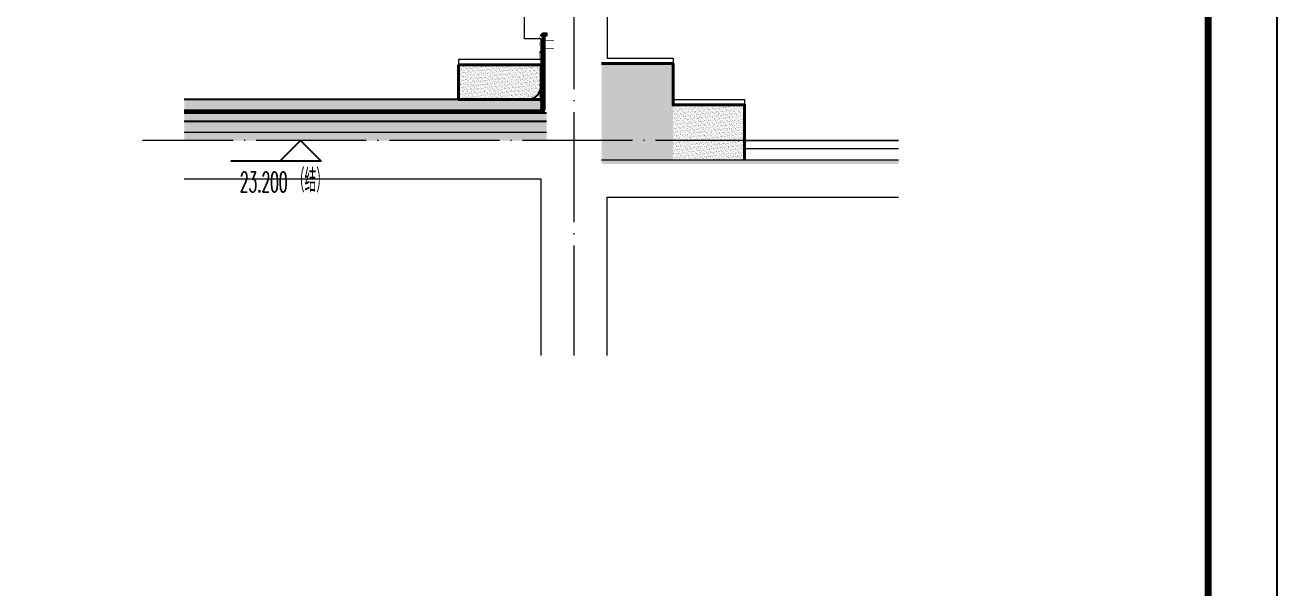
# Model space of a CAD drawing. Extents: x -518115 to 790560, y -210384 to 1628073.
# Drawn here: x 686027 to 690580, y -158326 to -156280 of the extents above; entities that cross this region are included whole.
import ezdxf

# ---------------------------------------------------------------- set-up
doc = ezdxf.new("R2010")
doc.units = 0
doc.header["$LTSCALE"] = 1000
doc.header["$MEASUREMENT"] = 0
doc.linetypes.add('DASH', pattern=[0.35, 0.25, -0.1])
doc.linetypes.add('DOTE', pattern=[2.4200000000000004, 2, -0.2, 0.02, -0.2])
for name, color, linetype in [('3-屋面构造层', 157, 'Continuous'), ('DIM_ELEV', 3, 'Continuous'), ('SURFACE', 6, 'Continuous'), ('图框', 140, 'Continuous'), ('看线', 251, 'Continuous'), ('立面-看线', 251, 'Continuous')]:
    doc.layers.add(name, color=color, linetype=linetype)
for name, color, linetype, lineweight in [('DOTE', 19, 'DOTE', 9), ('PUB_HATCH', 8, 'Continuous', 9), ('WALL', 9, 'Continuous', 40), ('内粉刷', 37, 'Continuous', 9)]:
    doc.layers.add(name, color=color, linetype=linetype, lineweight=lineweight)
doc.layers.add('yichutu', color=7, linetype='Continuous', true_color=0xffffff, plot=False)
doc.styles.add('_TCH_DIM', font='SIMPLEX.shx', dxfattribs={"width": 0.7, "bigfont": 'GBCBIG.shx'})

# ---------------------------------------------------------------- blocks, each defined once
blk = doc.blocks.new('yct-1051-594-26275-14850-25-1002.0')
at = {"layer": 'yichutu', "color": 7, "true_color": 0xffffff}
blk.add_lwpolyline([(0, 0), (0, 14850), (26275, 14850), (26275, 0)], close=True, dxfattribs=at)
blk = doc.blocks.new('GFDDDDRG')
at = {"layer": '图框'}
blk.add_lwpolyline([(923309.7791572664, -107436.9617041193), (923309.7791572663, -159999.4617041193), (893609.7791572664, -159999.4617041193), (893609.7791572665, -107436.9617041193)], close=True, dxfattribs=at)
blk.add_lwpolyline([(923309.7791572664, -107436.9617041193), (923309.7791572663, -159999.4617041193), (893609.7791572664, -159999.4617041193), (893609.7791572665, -107436.9617041193)], close=True, dxfattribs=at)
at = {"layer": '图框', "const_width": 50}
blk.add_lwpolyline([(894109.7791572664, -159499.4617041193), (922809.7791572663, -159499.4617041193), (922809.7791572664, -108686.9617041193), (894109.7791572665, -108686.9617041193)], close=True, dxfattribs=at)
blk = doc.blocks.new('FGHFG4334GDFGDFFGGGGGGDFG4G')
at = {"layer": 'SURFACE', "const_width": 2.25}
for points in [[(46.50594613142312, -2.328306436538696e-10), (0, 0)], [(46.50594613142312, -27.64099938771687), (0, -27.64099938748404)]]:
    blk.add_lwpolyline(points, dxfattribs=at)
at = {"layer": 'SURFACE', "const_width": 1.5}
blk.add_lwpolyline([(46.50594613142312, 17.19615260045975, -0.9999999995343386), (46.50594613142312, 5.196152600459754), (46.50594613142312, -6.803847399540246, -0.9999999995343386), (46.50594613142312, -18.80384739954025), (46.50594613142312, -36.80384739954025), (52.50594613142312, -47.99999982025474), (52.50594613188878, -72.80384739907458)], format="xyb", dxfattribs=at)

msp = doc.modelspace()

# ---------------------------------------------------------------- hatches: boundary and pattern name
at = {"layer": '3-屋面构造层'}
h = msp.add_hatch(dxfattribs=at)
h.set_pattern_fill('隔热材料01', color=256, scale=7.692307726157686, style=0)
h.set_pattern_definition([(270, (-1290986.080796787, -1042599.795316617), (3.846153863078843, -7.065270026171597e-16), [0.3859807709292772, -3.460173092149565]), (270, (-1290988.962239108, -1042599.795316617), (3.846153863078843, -7.065270026171597e-16), [0.3859807709292772, -3.460173092149565]), (90, (-1290986.999796791, -1042602.405239706), (-3.846153863078843, 2.355090008723865e-16), [0.3859807709292772, -3.460173092149565]), (90, (-1290988.043258335, -1042602.405239706), (-3.846153863078843, 2.355090008723865e-16), [0.3859807709292772, -3.460173092149565]), (180, (-1290985.597508323, -1042603.023355093), (-4.710180017447732e-16, -3.846153863078842), [3.848019247702437, 0.001865384623593239]), (135, (-1290986.671142944, -1042602.830374323), (2.135044287520562e-16, 3.846144174701212), [0.32830769375241, -5.110980791721634]), (116.56505, (-1290983.057142928, -1042602.598220476), (8.679276333293947e-06, 3.846148741623309), [0.2157692317187194, -8.38450003689584]), (116.56505, (-1290986.903296791, -1042602.598220476), (8.679276333293947e-06, 3.846148741623309), [0.2157692317187194, -8.38450003689584]), (153.43495, (-1290982.43902754, -1042603.023355093), (-8.6792763309454e-06, 3.846148741623309), [0.431538463437446, -8.16873080517726]), (153.43495, (-1290986.285181404, -1042603.023355093), (-8.6792763309454e-06, 3.846148741623309), [0.431538463437446, -8.16873080517726]), (63.43495000000001, (-1290983.153642928, -1042602.019258935), (-8.67927633286694e-06, 3.846148741623309), [2.054923085965763, -6.545346182648943]), (63.43495000000001, (-1290986.999796791, -1042602.019258935), (-8.67927633286694e-06, 3.846148741623309), [2.054923085965763, -6.545346182648943]), (116.56505, (-1290982.234642924, -1042599.795316617), (8.679276333293947e-06, 3.846148741623309), [0.2157692317187194, -8.38450003689584]), (116.56505, (-1290986.080796787, -1042599.795316617), (8.679276333293947e-06, 3.846148741623309), [0.2157692317187194, -8.38450003689584]), (135, (-1290986.177296788, -1042599.602335847), (2.135044287520562e-16, 3.846144174701212), [0.32830769375241, -5.110980791721634]), (153.43495, (-1290982.563296772, -1042599.370182), (-8.6792763309454e-06, 3.846148741623309), [0.431538463437446, -8.16873080517726]), (153.43495, (-1290986.409450635, -1042599.370182), (-8.6792763309454e-06, 3.846148741623309), [0.431538463437446, -8.16873080517726]), (45, (-1290988.865739107, -1042599.602335847), (2.135044287520562e-16, 3.846144174701212), [0.3283076937524101, -5.110980791721635]), (63.43495000000001, (-1290985.116085245, -1042599.795316617), (-8.67927633286694e-06, 3.846148741623309), [0.215769231718723, -8.384500036895982]), (63.43495000000001, (-1290988.962239108, -1042599.795316617), (-8.67927633286694e-06, 3.846148741623309), [0.215769231718723, -8.384500036895982]), (26.56504999999998, (-1290984.787450628, -1042599.370182), (8.67927633286694e-06, 3.846148741623309), [0.4315384634374462, -8.168730805177264]), (26.56504999999998, (-1290988.633604491, -1042599.370182), (8.67927633286694e-06, 3.846148741623309), [0.4315384634374462, -8.168730805177264]), (116.56505, (-1290984.197104471, -1042602.019258935), (8.679276333293947e-06, 3.846148741623309), [2.054923085965728, -6.545346182648828]), (116.56505, (-1290988.043258335, -1042602.019258935), (8.679276333293947e-06, 3.846148741623309), [2.054923085965728, -6.545346182648828]), (45, (-1290988.371892951, -1042602.830374323), (2.135044287520562e-16, 3.846144174701212), [0.3283076937524101, -5.110980791721635]), (63.43495000000001, (-1290984.293585241, -1042602.598220476), (-8.67927633286694e-06, 3.846148741623309), [0.215769231718723, -8.384500036895982]), (63.43495000000001, (-1290988.139739104, -1042602.598220476), (-8.67927633286694e-06, 3.846148741623309), [0.215769231718723, -8.384500036895982]), (26.56504999999998, (-1290984.911719859, -1042603.023355093), (8.67927633286694e-06, 3.846148741623309), [0.4315384634374462, -8.168730805177264]), (26.56504999999998, (-1290988.757873722, -1042603.023355093), (8.67927633286694e-06, 3.846148741623309), [0.4315384634374462, -8.168730805177264])])
edge = h.paths.add_edge_path()
edge.add_arc((687913.2319088021, -156319.5210745025), 9.230769271389224, 90.00000000232131, 180.0000000023213, ccw=False)
edge.add_line((687913.2319088016, -156310.2903052311), (687924.0011396181, -156310.2903052307))
edge.add_line((687924.0011396181, -156310.2903052307), (687924.0011396186, -156319.5210745021))
edge.add_line((687924.0011396186, -156319.5210745022), (687904.0011395306, -156319.521074503))
h = msp.add_hatch(dxfattribs=at)
h.set_pattern_fill('混凝土', color=256, scale=5, angle=-1.145762838157291, style=0)
h.set_pattern_definition([(48.85423716184272, (-1373747.56521047, -1086691.65599667), (35.79309909095693, -3.854096189547981), [3.75, -41.25]), (353.8542371618427, (-1373747.56521047, -1086691.65599667), (-6.184137843051141, 37.74081061115472), [3, -33]), (99.30563716184271, (-1373744.582452303, -1086691.977171122), (29.60898742232837, 33.88669106072903), [3.1870095, -35.0571056]), (45.0384371618427, (-1373747.365250458, -1086681.65799607), (53.18589730100116, -9.341323687111705), [5.625, -61.875]), (95.4898371618427, (-1373742.933092859, -1086682.436442492), (47.69771455917247, 47.76167945863907), [4.780514399999999, -52.58565]), (350.0384371618427, (-1373747.365250458, -1086681.65799607), (47.69767727589946, 47.76171671284821), [4.5, -49.5]), (19.85423716184271, (-1373742.416240162, -1086684.257476226), (29.43684693449651, -20.72370725831586), [3.75, -41.25]), (324.8542371618427, (-1373742.416240162, -1086684.257476226), (12.88833923098379, 36.00698624317217), [3, -33]), (70.30563716184272, (-1373739.963170683, -1086685.984453398), (42.32519773256788, 15.28324586336042), [3.187009499999982, -35.0571055999997]), (36.35423716184271, (-1373747.56521047, -1086691.65599667), (0.940698498801122, 16.62920732730076), [0, -32.59999999999999, 0, -33.5, 0, -33.125]), (6.354237161842708, (-1373747.56521047, -1086691.65599667), (13.5451798188694, 19.45362572053069), [0, -19.09999999999985, 0, -31.84999999999985, 0, -12.62499999999993]), (326.3542371618427, (-1373758.712981139, -1086691.433041257), (26.66323482308004, -1.661233809339271), [0, -12.5, 0, -39, 0, -51.75]), (316.3542371618427, (-1373763.711981439, -1086691.333061251), (29.25356332174018, 4.421178799928506), [0, -16.25, 0, -25.9, 0, -36.75])])
h.paths.add_polyline_path([(686605.7185557395, -156590.2903053804), (686605.7185557395, -156550.2903053804), (687904.0011409136, -156550.2903053768), (687904.0011379818, -156590.2903053768)])
h = msp.add_hatch(dxfattribs=at)
h.set_pattern_fill('隔热材料03', color=256, scale=12.5, style=0)
h.set_pattern_definition([(113.5779999999999, (-1791403.41081714, -668286.9269531621), (-0.008692621387955055, 6.269962076307432), [1.075, -0.5693124999999999, 2.837499999999999, -0.5693124999999999, 1.075, -0.6824999999999999]), (66.42000000000002, (-1791401.77375464, -668286.9269531621), (2.72778785077741, 6.042481274070449e-05), [1.075, -0.5693125, 2.840375, -0.5693125, 1.075, -0.6825]), (180, (-1791401.77375464, -668286.9269531621), (0, 6.25), [1.636625, -1.0910625]), (180, (-1791403.137629641, -668281.3019531621), (0, 6.25), [1.636625, -1.0910625]), (90, (-1791401.342067141, -668285.9378281622), (2.727749999999999, 1.670265153187096e-16), [0.5217499999999999, -5.728250000000001]), (90, (-1791402.70594214, -668282.8128281622), (2.727749999999999, 1.670265153187096e-16), [0.5217499999999999, -5.728250000000001]), (90, (-1791403.842067141, -668285.9378281622), (2.727749999999999, 1.670265153187096e-16), [0.5217499999999999, -5.728250000000001]), (90, (-1791405.20594214, -668282.8128281622), (2.727749999999999, 1.670265153187096e-16), [0.5217499999999999, -5.728250000000001])])
edge = h.paths.add_edge_path()
edge.add_line((687910.2511401899, -156550.2903056339), (687910.2511394477, -156586.244852616))
edge.add_arc((687904.0011394477, -156586.2448524685), 6.250000000116417, -89.9999999966115, -1.3498428188540856e-06, ccw=False)
edge.add_line((687904.0011394477, -156592.4948524687), (687904.0011394577, -156550.2903056324))
edge.add_line((687904.0011394579, -156550.2903056323), (687910.251139549, -156550.2903056335))
h = msp.add_hatch(dxfattribs=at)
h.set_pattern_fill('焦渣矿渣', color=256, scale=4, angle=-1.145762838157291, style=0)
h.set_pattern_definition([(358.8542371618427, (-1373747.56521047, -1086681.65599667), (8.27546507245746, 13.69326162148875), [1.6, -14.4]), (298.8542371618427, (-1373747.56521047, -1086681.65599667), (15.99644496110448, -0.320132170134613), [1.6, -14.4]), (238.8542371618427, (-1373745.965530375, -1086681.687990272), (7.720979888647015, -14.01339379162337), [1.6, -14.4]), (268.8542371618427, (-1373741.166490087, -1086681.783971078), (15.8368329500859, -8.318336499028739), [2.4, -11.456]), (268.8542371618427, (-1373739.566809991, -1086681.81596468), (15.8368329500859, -8.318336499028739), [2.4, -11.456]), (268.8542371618427, (-1373737.967129895, -1086681.847958282), (15.8368329500859, -8.318336499028739), [2.4, -11.456])])
h.paths.add_polyline_path([(686605.7185557395, -156630.2903053788), (686605.7185557393, -156600.2900325683), (687923.9958895812, -156600.2900325646), (687923.9958866487, -156630.290305375)])
h = msp.add_hatch(dxfattribs=at)
h.set_pattern_fill('加气混凝土', color=256, scale=5, style=0)
h.set_pattern_definition([(0, (-1373729.865210471, -1086709.95599667), (30, 60), [0, -60]), (0, (-1373764.965210471, -1086718.05599667), (30, 60), [0, -60]), (0, (-1373745.465210471, -1086718.65599667), (30, 60), [0, -60]), (0, (-1373724.165210471, -1086700.95599667), (30, 60), [0, -60]), (0, (-1373749.06521047, -1086721.65599667), (30, 60), [0, -60]), (0, (-1373718.165210471, -1086663.15599667), (30, 60), [0, -60]), (0, (-1373736.465210471, -1086667.95599667), (30, 60), [0, -60]), (0, (-1373726.865210471, -1086675.45599667), (30, 60), [0, -60]), (0, (-1373775.765210471, -1086676.65599667), (30, 60), [0, -60]), (0, (-1373746.365210471, -1086679.35599667), (30, 60), [0, -60]), (0, (-1373757.765210471, -1086694.65599667), (30, 60), [0, -60]), (0, (-1373757.165210471, -1086717.15599667), (30, 60), [0, -60]), (0, (-1373734.665210471, -1086719.55599667), (30, 60), [0, -60]), (0, (-1373718.165210471, -1086693.15599667), (30, 60), [0, -60]), (0, (-1373774.265210471, -1086702.45599667), (30, 60), [0, -60]), (0, (-1373769.165210471, -1086692.25599667), (30, 60), [0, -60]), (0, (-1373745.765210471, -1086696.45599667), (30, 60), [0, -60]), (0, (-1373754.165210471, -1086705.15599667), (30, 60), [0, -60]), (0, (-1373758.965210471, -1086685.35599667), (30, 60), [0, -60]), (0, (-1373751.465210471, -1086662.85599667), (30, 60), [0, -60]), (0, (-1373771.865210471, -1086715.05599667), (30, 60), [0, -60]), (0, (-1373738.865210471, -1086675.15599667), (30, 60), [0, -60]), (0, (-1373766.765210471, -1086674.25599667), (30, 60), [0, -60]), (0, (-1373771.56521047, -1086666.45599667), (30, 60), [0, -60]), (130.601294, (-1373721.850924671, -1086681.94171107), (-149.9999983430985, 180.0000007869767), [2.6341554, -1103.7111]), (18.4349488, (-1373726.13663887, -1086680.79885387), (149.999999446807, 59.99999955732223), [2.710524, -376.76279]), (90, (-1373726.13663887, -1086683.37028227), (30, 60), [2.5714284, -117.428565]), (161.565051, (-1373723.56521047, -1086684.22742547), (-150.0000007552608, 59.99999552724113), [2.710524, -376.76279]), (53.1301023, (-1373723.56521047, -1086684.22742547), (30.00000005671201, 59.99999997164399), [2.857143, -297.14285]), (135, (-1373721.27949607, -1086714.79884867), (-30.00000362661431, 59.99999593952013), [2.424366, -167.28126]), (45, (-1373724.70806767, -1086714.79884867), (29.9999998082377, 59.99999975789676), [2.424366, -167.28126]), (135, (-1373722.993781871, -1086716.51313867), (-30.00000362661431, 59.99999593952013), [2.424366, -167.28126]), (45, (-1373722.993781871, -1086716.51313867), (29.9999998082377, 59.99999975789676), [2.424366, -167.28126]), (116.565051, (-1373750.13663647, -1086674.51313927), (-5.219298673253547e-06, 119.9999967353521), [3.194382599999982, -63.88764999999971]), (180, (-1373751.565206471, -1086671.65599687), (-29.99999999999999, 60), [3.4285716, -56.571425]), (63.43494880000001, (-1373756.42235047, -1086674.51313927), (2.716145353076627e-07, 119.9999994186336), [3.1943826, -63.88765]), (116.565051, (-1373754.99378047, -1086677.37028227), (-5.219298673253547e-06, 119.9999967353521), [3.194382599999982, -63.88764999999971]), (0, (-1373754.99378047, -1086677.37028227), (30, 60), [3.4285716, -56.571425]), (63.43494880000001, (-1373751.565206471, -1086677.37028227), (2.716145353076627e-07, 119.9999994186336), [3.1943826, -63.88765]), (107.102728, (-1373727.565210671, -1086694.79885067), (-89.99999655924546, 300.0000004840144), [3.8861346, -1628.29025]), (143.972626, (-1373728.708067871, -1086691.08456807), (-569.999992773809, 419.9999995246334), [3.8861346, -812.202]), (180, (-1373731.85092487, -1086688.79885367), (-29.99999999999999, 60), [3.7142856, -56.28571]), (36.02737329999999, (-1373738.708067471, -1086691.08456807), (569.9999957876589, 419.9999954722194), [3.886134599999982, -812.2019999999953]), (71.5650511, (-1373739.850924671, -1086694.51313667), (90.00000046203284, 299.999999483479), [3.6140316, -375.85928]), (107.102728, (-1373738.708067471, -1086698.22742467), (-89.99999655924546, 300.0000004840144), [3.8861346, -1628.29025]), (143.972626, (-1373735.56521047, -1086700.51313667), (-569.999992773809, 419.9999995246334), [3.8861346, -812.202]), (0, (-1373735.56521047, -1086700.51313667), (30, 60), [3.7142856, -56.28571]), (36.02737329999999, (-1373731.85092487, -1086700.51313667), (569.9999957876589, 419.9999954722194), [3.886134599999982, -812.2019999999953]), (71.5650511, (-1373728.708067871, -1086698.22742467), (90.00000046203284, 299.999999483479), [3.6140316, -375.85928]), (150.255118, (-1373726.99378207, -1086666.79885407), (-90.00000021301362, 59.99999925650194), [2.303502, -481.43196]), (90, (-1373728.993781871, -1086667.94171067), (30, 60), [2.2857144, -117.714275]), (29.7448813, (-1373728.993781871, -1086667.94171067), (90.00000005300183, 59.99999971978212), [2.303502, -481.43196]), (116.565051, (-1373740.993781871, -1086709.37028267), (-5.219298673253547e-06, 119.9999967353521), [3.194382599999982, -63.88764999999971]), (168.690067, (-1373742.422353071, -1086706.51313667), (-270.00000020031, 59.99999849441089), [2.9137254, -608.96855]), (41.18592510000001, (-1373747.56521047, -1086707.94170667), (749.9999954558657, 659.9999942288417), [3.0371844, -1272.5802]), (90, (-1373747.56521047, -1086710.79885267), (30, 60), [2.857143, -117.14285]), (138.814074, (-1373745.27949607, -1086712.79885067), (-749.9999866690214, 660.0000042036299), [3.0371844, -1272.5802]), (16.6992442, (-1373745.27949607, -1086712.79885067), (989.999992551639, 299.9999968578065), [2.982945, -1249.85375]), (60.9453959, (-1373742.422353071, -1086711.94170867), (29.99999992038756, 59.99999946927048), [2.9416086, -1232.53395]), (109.983106, (-1373766.13663847, -1086684.22742547), (-150.0000005649931, 419.9999988885021), [3.344200199999981, -1401.21974999999]), (155.556045, (-1373767.27949447, -1086681.08456787), (-390.0000014866058, 179.9999962602965), [3.4522986, -1446.51315]), (24.4439547, (-1373773.56520847, -1086681.08456787), (390.0000001945477, 179.9999991342401), [3.4522986, -1446.51315]), (70.01689340000001, (-1373774.708064471, -1086684.22742547), (150.0000004522143, 419.9999989580724), [3.3442002, -1401.21975]), (109.983106, (-1373773.56520847, -1086687.37028247), (-150.0000005649931, 419.9999988885021), [3.344200199999981, -1401.21974999999]), (160.016893, (-1373770.422348471, -1086688.51313967), (-150.0000000881629, 59.99999726666744), [3.3442002, -698.93775]), (19.9831065, (-1373770.422348471, -1086688.51313967), (149.9999991764409, 59.99999990480279), [3.3442002, -698.93775]), (70.01689340000001, (-1373767.27949447, -1086687.37028247), (150.0000004522143, 419.9999989580724), [3.3442002, -1401.21975]), (122.005383, (-1373743.85092487, -1086689.65599687), (-30.000004026147, 59.99999693707862), [2.6954232, -563.3434000000001]), (18.4349488, (-1373747.85092447, -1086688.22742507), (149.999999446807, 59.99999955732223), [2.710524, -376.76279]), (90, (-1373747.85092447, -1086690.79885407), (30, 60), [2.5714284, -117.428565]), (161.565051, (-1373745.27949607, -1086691.65599667), (-150.0000007552608, 59.99999552724113), [2.710524, -376.76279]), (54.46232220000002, (-1373745.27949607, -1086691.65599667), (209.9999996957259, 299.9999995506066), [2.457807, -1029.82115]), (116.565051, (-1373761.27949447, -1086704.22742467), (-5.219298673253547e-06, 119.9999967353521), [3.194382599999982, -63.88764999999971]), (180, (-1373762.708064471, -1086701.37027867), (-29.99999999999999, 60), [3.142857, -56.85714]), (59.0362434, (-1373767.56520847, -1086704.22742467), (30.00000009765315, 59.99999970877774), [3.331972799999981, -696.3821999999951]), (120.963756, (-1373765.85092447, -1086707.08456467), (-30.00000409979644, 59.99999724465997), [3.3319728, -696.3821999999999]), (0, (-1373765.85092447, -1086707.08456467), (30, 60), [3.142857, -56.85714]), (63.43494880000001, (-1373762.708064471, -1086707.08456467), (2.716145353076627e-07, 119.9999994186336), [3.1943826, -63.88765])])
h.paths.add_polyline_path([(687924.001139464, -156700.2903053455), (686605.7185557402, -156700.290579609), (686605.718555739, -156670.2903067986), (687924.0011409292, -156670.2901455033)])
at = {"layer": '立面-看线'}
h = msp.add_hatch(dxfattribs=at)
h.set_pattern_fill('碎沙', color=256, scale=4)
h.set_pattern_definition([(37.50000000000001, (-113009.2387119456, -541784.5761501219), (-0.32000625919681, 9.788264746586847), [0, -7.7216, 0, -8.636000000000001, 0, -8.255]), (7.499999999999999, (-113009.2387119456, -541784.5761501219), (8.990465662760052, 14.33650201136708), [0, -4.1656, 0, -6.9596, 0, -2.667]), (327.5, (-113015.4871119456, -541784.5761501219), (15.81984740482916, 0.028743693570914), [0, -2.54, 0, -9.144, 0, -11.938]), (317.5, (-113015.4871119456, -541784.5761501219), (15.27112904944595, 4.458586465144325), [0, -1.27, 0, -5.9944, 0, -6.858])])
edge = h.paths.add_edge_path()
edge.add_line((688384.001089272, -156770.2902433423), (688384.0011645249, -156420.2903051342))
edge.add_line((688384.0011645249, -156420.2903051342), (688124.0011143916, -156420.2903048321))
edge.add_line((688124.0011394582, -156425.2903049832), (688124.001089268, -156750.2903052629))
edge.add_line((688124.0010892696, -156770.2902433103), (688383.2272678465, -156770.2902433423))
h = msp.add_hatch(dxfattribs=at)
h.set_pattern_fill('碎沙', color=256, scale=4)
h.set_pattern_definition([(37.50000000000001, (-113449.2387118264, -541862.2428163928), (-0.32000625919681, 9.788264746586847), [0, -7.7216, 0, -8.636000000000001, 0, -8.255]), (7.499999999999999, (-113449.2387118264, -541862.2428163928), (8.990465662760052, 14.33650201136708), [0, -4.1656, 0, -6.9596, 0, -2.667]), (327.5, (-113455.4871118264, -541862.2428163928), (15.81984740482916, 0.028743693570914), [0, -2.54, 0, -9.144, 0, -11.938]), (317.5, (-113455.4871118264, -541862.2428163928), (15.27112904944595, 4.458586465144325), [0, -1.27, 0, -5.9944, 0, -6.858])])
h.paths.add_polyline_path([(687904.0011395771, -156550.2903056337), (687904.0012399616, -156425.2814268996), (687604.0011897938, -156425.2814267486), (687604.0010893602, -156550.2903055301)])
h = msp.add_hatch(dxfattribs=at)
h.set_pattern_fill('碎沙', color=256, scale=4)
h.set_pattern_definition([(37.50000000000001, (-112669.2387119456, -542023.9094818138), (-0.32000625919681, 9.788264746586847), [0, -7.7216, 0, -8.636000000000001, 0, -8.255]), (7.499999999999999, (-112669.2387119456, -542023.9094818138), (8.990465662760052, 14.33650201136708), [0, -4.1656, 0, -6.9596, 0, -2.667]), (327.5, (-112675.4871119456, -542023.9094818138), (15.81984740482916, 0.028743693570914), [0, -2.54, 0, -9.144, 0, -11.938]), (317.5, (-112675.4871119456, -542023.9094818138), (15.27112904944595, 4.458586465144325), [0, -1.27, 0, -5.9944, 0, -6.858])])
h.paths.add_polyline_path([(688644.0011394679, -156770.2902433225), (688644.0011519872, -156570.2903049822), (688384.0011394584, -156570.2903049831), (688384.0010390974, -156770.290243285)])
h = msp.add_hatch(dxfattribs=at)
h.set_pattern_fill('HONEY', color=256, scale=7)
h.set_pattern_definition([(0, (-2090648.839024426, -1458223.922701415), (16.66875, 9.623705), [11.1125, -22.225]), (120, (-2090648.839024426, -1458223.922701415), (-16.66874800852732, 9.623708449331868), [11.11249999999994, -22.22499999999988]), (59.99999999999999, (-2090648.839024426, -1458223.922701415), (1.991472681428519e-06, 19.24741344933186), [-22.225, 11.1125])])
h.paths.add_polyline_path([(687924.0011394621, -156670.2904182775), (686605.718557207, -156670.290579609), (686605.718554272, -156630.2902392875), (687924.0011379932, -156630.2900779558)])
h = msp.add_hatch(dxfattribs=at)
h.set_pattern_fill('HONEY', color=256, scale=7)
h.set_pattern_definition([(0, (-113225.2679995281, -542147.2427031011), (16.66875, 9.623705), [11.1125, -22.225]), (120, (-113225.2679995281, -542147.2427031011), (-16.66874800852732, 9.623708449331868), [11.11249999999997, -22.22499999999994]), (59.99999999999999, (-113225.2679995281, -542147.2427031011), (1.991472681428519e-06, 19.24741344933186), [-22.225, 11.1125])])
h.paths.add_polyline_path([(689204.0025927954, -156785.2902433811), (689204.0025963149, -156770.2902433099), (688124.0011393334, -156770.290243362), (688124.0011393334, -156785.2902433812)])

# ---------------------------------------------------------------- linework, layer by layer
at = {"layer": '3-屋面构造层'}
for p, q in [((687910.2511402933, -156550.2903056339), (686605.7185557393, -156550.2903056097)), ((687904.0011394474, -156550.2903056323), (687904.0011394477, -156592.4948524687)), ((687904.0124527971, -156590.2903053757), (686605.7185557393, -156590.2903053785)), ((687923.9958881146, -156600.2900208439), (686605.7185557393, -156600.2900497801)), ((687923.9958881157, -156630.2900208439), (686605.7185557393, -156630.2900497801))]:
    msp.add_line(p, q, dxfattribs=at)
at = {"layer": '3-屋面构造层', "color": 251, "linetype": 'DASH', "ltscale": 0.05, "true_color": 0x636466, "const_width": 2.5}
for points in [[(687789.0013099575, -156597.4948524733), (687904.0011394481, -156597.4948524687, 0.4142135554582514), (687915.2511394477, -156586.2448527337), (687915.2511412808, -156319.5210744875)], [(687789.0013099575, -156593.7448524733), (687904.0011394479, -156593.7448524687, 0.4142135554582916), (687911.5011394477, -156586.2448526455), (687911.5011412808, -156319.5210743993)]]:
    msp.add_lwpolyline(points, format="xyb", dxfattribs=at)
at = {"layer": '3-屋面构造层', "color": 251, "true_color": 0x636466}
for points in [[(687789.0013099575, -156596.2448524733), (687904.0011394481, -156596.2448524687, 0.4142135554582615), (687914.0011394477, -156586.2448527043), (687914.0011412808, -156319.5210744579), (687916.5011412808, -156319.5210745171), (687916.5011394477, -156586.2448527632, -0.4142135554609713), (687904.0011394481, -156598.7448524687), (687789.0013099577, -156598.7448524733)], [(687789.0013099575, -156592.4948524733), (687904.0011394477, -156592.4948524687, 0.4142135554583157), (687910.2511394477, -156586.2448526159), (687910.2511412808, -156319.5210743697)], [(687789.0013099575, -156594.9948524733), (687904.0011394479, -156594.9948524687, 0.4142135554582744), (687912.7511394477, -156586.2448526748), (687912.7511412808, -156319.5210744286)]]:
    msp.add_lwpolyline(points, format="xyb", dxfattribs=at)
at = {"layer": '3-屋面构造层', "ltscale": 0.8}
msp.add_lwpolyline([(687904.0011395306, -156319.5210745028, -0.4142135623730951), (687913.2319088016, -156310.2903052309), (687924.0011396181, -156310.2903052306), (687924.0011396186, -156319.5210745019), (687904.0011395303, -156319.5210745028)], format="xyb", dxfattribs=at)
at = {"layer": '3-屋面构造层', "color": 251, "linetype": 'DASH', "ltscale": 0.05, "true_color": 0x636466, "const_width": 2.5}
for points in [[(687775.1028385541, -156597.4948524739), (686605.7185557393, -156597.4948524757)], [(687789.0013099575, -156593.7448524733), (687775.1028385541, -156597.4948524739)]]:
    msp.add_lwpolyline(points, dxfattribs=at)
at = {"layer": '3-屋面构造层', "color": 251, "true_color": 0x636466}
for points in [[(687775.1028385541, -156596.2448524739), (686605.7185557393, -156596.2448524757)], [(686605.7185557393, -156598.7448524757), (687775.1028385543, -156598.7448524739)], [(687788.4421625094, -156592.6268837209), (687774.543691106, -156596.3768837216)], [(687775.6619860023, -156598.6128212262), (687789.5604574058, -156594.8628212257)]]:
    msp.add_lwpolyline(points, dxfattribs=at)
at = {"layer": '3-屋面构造层'}
msp.add_arc((687854.0011393809, -156500.2903056207), 49.99999999976717, 270, 359.9999986426333, dxfattribs=at)
at = {"layer": 'DIM_ELEV', "color": 3}
for p, q in [((687028.8418006363, -156700.2903053636), (686953.8418006363, -156775.2903053636)), ((687028.8418006363, -156700.2903053636), (687103.8418006363, -156775.2903053636)), ((687103.8418006363, -156775.2903053636), (686775.8418006363, -156775.2903053636))]:
    msp.add_line(p, q, dxfattribs=at)
at = {"layer": 'DOTE', "linetype": 'DOTE', "ltscale": 0.2}
for p, q in [((688024.0011394733, -157481.0508965525), (688024.0022845868, -152700.2903051295)), ((689204.0024060978, -156700.2903053464), (686454.5264420764, -156700.2903053462))]:
    msp.add_line(p, q, dxfattribs=at)
at = {"layer": 'PUB_HATCH', "color": 215, "true_color": 0xa953a0}
msp.add_line((688124.0011393334, -156770.290243362), (689204.0025963149, -156770.2902432799), dxfattribs=at)
at = {"layer": 'WALL'}
msp.add_lwpolyline([(688124.0011394582, -156420.2903049832), (688384.0011394582, -156420.2903049832), (688384.0011394584, -156570.2903049831), (688644.0011394575, -156570.2903049831), (688644.0011394717, -156770.2902433225)], dxfattribs=at)
msp.add_lwpolyline([(687604.0011395771, -156425.2814267486), (687904.0011395771, -156425.2814267486), (687904.0011395771, -156550.2903056257), (687604.0011395771, -156550.2903056257)], close=True, dxfattribs=at)
at = {"layer": '内粉刷'}
msp.add_line((687924.0011394621, -156670.2901490714), (686605.7185557393, -156670.2901654883), dxfattribs=at)
for points in [[(687904.0011395087, -156550.2903056337), (687904.001139609, -156330.2903052668), (687844.0011394102, -156330.2903054119), (687844.0011396083, -156230.2903053359), (687979.001139473, -156220.2903056436)], [(688069.001139473, -156230.2903058223), (688144.0011394582, -156230.2903059711), (688144.0011394584, -156400.2903049832)], [(687904.0011395862, -156405.2814268946), (687604.0011395771, -156405.2814267486), (687604.0011395771, -156550.2903056271)], [(688144.0011394584, -156400.2903049832), (688384.0011394582, -156400.2903049832), (688384.0011394584, -156550.2903049831), (688644.0011394575, -156550.2903049831), (688644.0011394689, -156730.2902433644)], [(689204.0026056994, -156730.290243385), (688644.0011394637, -156730.2902433644)], [(687904.0472888659, -157481.0508965525), (687904.0472888296, -156840.2903053223), (686605.7185557381, -156840.2903053469)], [(688144.0011374777, -157481.0508965529), (688144.0011375108, -156905.2903052581), (689204.0024060957, -156905.2903052829)]]:
    msp.add_lwpolyline(points, dxfattribs=at)
at = {"layer": '看线', "color": 32}
msp.add_lwpolyline([(689204.0026127364, -156700.2973663214), (688643.9387361166, -156700.5127311652)], dxfattribs=at)

# ---------------------------------------------------------------- block references
at = {"xscale": 0.5, "yscale": 0.5, "zscale": 0.5}
msp.add_blockref('GFDDDDRG', (228925.6104213666, -93716.52643025495), dxfattribs=at)
at = {"layer": '3-屋面构造层', "color": 1, "xscale": -1}
msp.add_blockref('FGHFG4334GDFGDFFGGGGGGDFG4G', (687950.5070856368, -156336.717226965), dxfattribs=at)
at = {"layer": 'yichutu', "rotation": 270}
msp.add_blockref('yct-1051-594-26275-14850-25-1002.0', (675730.4999999999, -147435.0072823146), dxfattribs=at)

# ---------------------------------------------------------------- texts
at = {"layer": 'DIM_ELEV', "color": 7, "style": '_TCH_DIM'}
for s, height, width, p in [('23.200', 74.375, 0.4941176470588236, (686808.3998767377, -156887.8153053636)), ('（结）', 84.39716312056737, 0.7, (687000.8998767377, -156887.8153053636))]:
    msp.add_text(s, height=height, dxfattribs=dict(at, width=width)).set_placement(p)

doc.saveas('drawing.dxf')
